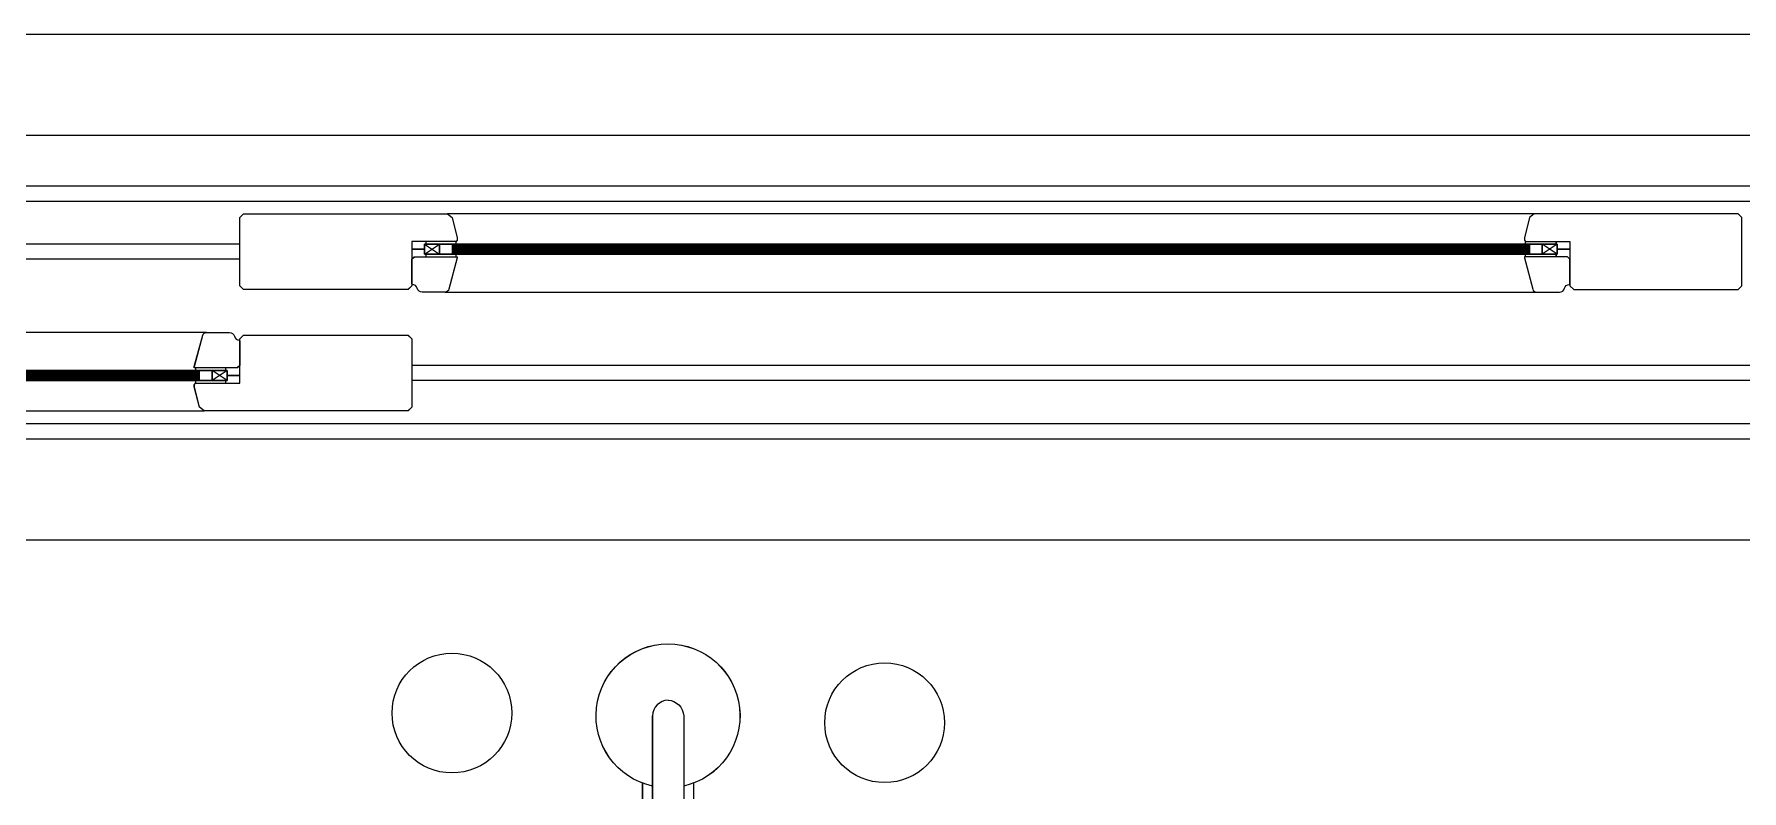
# Model space of a CAD drawing. Header units: metres. Extents: x -232 to 581, y 30 to 789.
# Drawn here: x 226.597 to 227.273, y 677.247 to 677.546 of the extents above; entities that cross this region are included whole.
import ezdxf

# ---------------------------------------------------------------- set-up
doc = ezdxf.new("R2010")
doc.units = ezdxf.units.M
for name, color, linetype, lineweight in [('A-DOOR', 35, 'Continuous', 5), ('baños', 140, 'Continuous', 0), ('cristales', 131, 'Continuous', 0)]:
    doc.layers.add(name, color=color, linetype=linetype, lineweight=lineweight)
doc.styles.get("Standard").update_dxf_attribs({"font": 'arial.ttf'})

# ---------------------------------------------------------------- blocks, each defined once
blk = doc.blocks.new('21.11.2025 LN09 2DO NIVEL')
at = {"layer": 'A-DOOR', "color": 18, "true_color": 0x000000}
for p, q in [((264.73854, 160.20143), (267.46854, 160.20144)), ((264.81254, 160.16147), (267.39454, 160.16147)), ((264.81254, 160.14139), (267.39454, 160.14139)), ((264.81254, 160.13539), (267.39454, 160.13539)), ((265.34454, 160.12889), (265.34604, 160.13039)), ((265.34454, 160.10189), (265.34454, 160.12889)), ((265.34604, 160.13039), (265.42668, 160.13039)), ((265.42668, 160.13039), (265.42854, 160.12894)), ((265.85641, 160.13039), (265.42668, 160.13039)), ((265.42854, 160.12894), (265.43054, 160.12089)), ((265.85455, 160.12894), (265.85254, 160.12089)), ((265.85641, 160.13039), (265.85455, 160.12894)), ((265.93704, 160.13039), (265.85641, 160.13039)), ((265.93854, 160.12889), (265.93704, 160.13039)), ((265.93854, 160.10189), (265.93854, 160.12889)), ((265.34454, 160.11839), (264.81254, 160.11839)), ((265.43004, 160.11939), (265.41254, 160.11939)), ((265.41254, 160.11939), (265.41254, 160.10189)), ((265.41754, 160.11839), (265.42354, 160.11439)), ((265.41754, 160.11439), (265.42354, 160.11839)), ((265.43054, 160.11989), (265.43004, 160.11939)), ((265.43054, 160.12089), (265.43054, 160.11989)), ((265.85254, 160.12089), (265.85254, 160.11989)), ((265.85254, 160.11989), (265.85304, 160.11939)), ((265.85304, 160.11939), (265.87054, 160.11939)), ((265.86554, 160.11839), (265.85954, 160.11439)), ((265.86554, 160.11439), (265.85954, 160.11839)), ((265.87054, 160.11939), (265.87054, 160.10189)), ((265.34454, 160.11239), (264.81254, 160.11239)), ((265.41254, 160.11639), (265.41754, 160.11639)), ((265.41254, 160.11639), (265.41754, 160.11639)), ((265.87054, 160.11639), (265.86554, 160.11639)), ((265.87054, 160.11639), (265.86554, 160.11639)), ((265.34604, 160.10039), (265.34454, 160.10189)), ((265.41104, 160.10039), (265.34604, 160.10039)), ((265.41254, 160.10189), (265.41104, 160.10039)), ((265.42578, 160.09939), (265.85731, 160.09939)), ((265.87054, 160.10189), (265.87204, 160.10039)), ((265.87204, 160.10039), (265.93704, 160.10039)), ((265.93704, 160.10039), (265.93854, 160.10189)), ((265.33131, 160.08339), (264.89978, 160.08339)), ((265.34454, 160.08089), (265.34604, 160.08239)), ((265.34454, 160.06339), (265.34454, 160.08089)), ((265.34604, 160.08239), (265.41104, 160.08239)), ((265.41254, 160.08089), (265.41104, 160.08239)), ((265.41254, 160.08089), (265.41254, 160.05389)), ((265.33954, 160.06439), (265.33354, 160.06839)), ((265.33954, 160.06839), (265.33354, 160.06439)), ((265.34454, 160.06639), (265.33954, 160.06639)), ((265.34454, 160.06639), (265.33954, 160.06639)), ((266.79454, 160.07039), (265.41254, 160.07039)), ((266.79454, 160.06439), (265.41254, 160.06439)), ((265.32654, 160.06289), (265.32704, 160.06339)), ((265.32654, 160.06189), (265.32654, 160.06289)), ((265.32855, 160.05385), (265.32654, 160.06189)), ((265.32704, 160.06339), (265.34454, 160.06339)), ((264.90068, 160.05239), (265.33041, 160.05239)), ((265.33041, 160.05239), (265.32855, 160.05385)), ((265.41104, 160.05239), (265.33041, 160.05239)), ((265.41254, 160.05389), (265.41104, 160.05239)), ((264.81254, 160.04739), (267.39454, 160.04739)), ((264.81254, 160.04139), (267.39454, 160.04139)), ((264.73854, 160.00143), (267.46854, 160.00144))]:
    blk.add_line(p, q, dxfattribs=at)
for points in [[(265.86554, 160.11439), (265.41754, 160.11439), (265.41754, 160.11839), (265.86554, 160.11839)], [(265.86554, 160.11839), (265.41754, 160.11839), (265.41754, 160.11439), (265.86554, 160.11439)], [(265.41754, 160.11839), (265.42354, 160.11839), (265.42354, 160.11439), (265.41754, 160.11439)], [(265.43004, 160.11939), (265.41804, 160.11939), (265.41804, 160.11839), (265.43004, 160.11839)], [(265.42354, 160.11839), (265.42854, 160.11839), (265.42854, 160.11439), (265.42354, 160.11439)], [(265.85304, 160.11939), (265.86504, 160.11939), (265.86504, 160.11839), (265.85304, 160.11839)], [(265.85954, 160.11839), (265.85454, 160.11839), (265.85454, 160.11439), (265.85954, 160.11439)], [(265.86554, 160.11839), (265.85954, 160.11839), (265.85954, 160.11439), (265.86554, 160.11439)], [(265.41254, 160.11639), (265.41754, 160.11639), (265.41754, 160.11639), (265.41254, 160.11639)], [(265.43004, 160.11439), (265.41804, 160.11439), (265.41804, 160.11339), (265.43004, 160.11339)], [(265.85304, 160.11439), (265.86504, 160.11439), (265.86504, 160.11339), (265.85304, 160.11339)], [(265.87054, 160.11639), (265.86554, 160.11639), (265.86554, 160.11639), (265.87054, 160.11639)], [(264.89154, 160.06839), (265.33954, 160.06839), (265.33954, 160.06439), (264.89154, 160.06439)], [(264.89154, 160.06439), (265.33954, 160.06439), (265.33954, 160.06839), (264.89154, 160.06839)], [(265.32704, 160.06839), (265.33904, 160.06839), (265.33904, 160.06939), (265.32704, 160.06939)], [(265.32704, 160.06339), (265.33904, 160.06339), (265.33904, 160.06439), (265.32704, 160.06439)], [(265.33354, 160.06439), (265.32854, 160.06439), (265.32854, 160.06839), (265.33354, 160.06839)], [(265.33954, 160.06439), (265.33354, 160.06439), (265.33354, 160.06839), (265.33954, 160.06839)], [(265.34454, 160.06639), (265.33954, 160.06639), (265.33954, 160.06639), (265.34454, 160.06639)]]:
    blk.add_lwpolyline(points, close=True, dxfattribs=at)
for points in [[(265.41469, 160.10089, 0.341999), (265.41276, 160.10239), (265.41254, 160.10272), (265.41254, 160.11239), (265.41354, 160.11339), (265.43054, 160.11339), (265.43054, 160.11289), (265.42722, 160.1005, -0.339454), (265.42578, 160.09939), (265.41663, 160.09939, -0.341999)], [(265.8684, 160.10089, -0.341999), (265.87033, 160.10239), (265.87054, 160.10272), (265.87054, 160.11239), (265.86954, 160.11339), (265.85254, 160.11339), (265.85254, 160.11289), (265.85586, 160.1005, 0.339454), (265.85731, 160.09939), (265.86646, 160.09939, 0.341999)], [(265.3424, 160.08189, 0.341999), (265.34433, 160.08039), (265.34454, 160.08006), (265.34454, 160.07039), (265.34354, 160.06939), (265.32654, 160.06939), (265.32654, 160.06989), (265.32986, 160.08228, -0.339454), (265.33131, 160.08339), (265.34046, 160.08339, -0.341999)]]:
    blk.add_lwpolyline(points, format="xyb", close=True, dxfattribs=at)
at = {"layer": 'baños', "color": 18, "linetype": 'Continuous', "true_color": 0x000000}
blk.add_line((265.52007, 159.93175, 0.00005), (265.52007, 159.84888, 0.00043), dxfattribs=at)
for points, elevation in [([(265.50768, 159.90396, -9.082434), (265.52007, 159.90396)], 0.00001), ([(265.51387, 159.93794, 0.385153), (265.50768, 159.93175), (265.50768, 159.93175)], 0.00005), ([(265.51387, 159.93794, -0.385153), (265.52007, 159.93175), (265.52007, 159.93175)], 0.00005), ([(265.5239, 159.9051), (265.52389, 159.79077, -0.363105), (265.51387, 159.78252, -0.363105), (265.50385, 159.79077), (265.50384, 159.90511)], 0)]:
    blk.add_lwpolyline(points, format="xyb", dxfattribs=dict(at, elevation=elevation))
at = {"layer": 'baños', "color": 18, "linetype": 'Continuous', "true_color": 0x000000, "extrusion": (-1, -1.31781e-06, -8.43443e-26), "elevation": -265.50789}
blk.add_lwpolyline([(-159.84853, 0.00043), (-159.9314, 0.00005)], close=True, dxfattribs=at)
at = {"layer": 'baños', "color": 18, "linetype": 'Continuous', "true_color": 0x000000}
for centre in [(265.42841, 159.93284, 0.00001), (265.59953, 159.92902, 0.00001)]:
    blk.add_circle(centre, 0.02368, dxfattribs=at)
at = {"layer": 'cristales', "color": 18, "true_color": 0x000000, "const_width": 0.004}
for points in [[(265.85454, 160.11639), (265.42854, 160.11639)], [(264.90254, 160.06639), (265.32854, 160.06639)]]:
    blk.add_lwpolyline(points, dxfattribs=at)
at = {"layer": 'baños', "color": 18, "linetype": 'Continuous', "true_color": 0x000000, "flags": 8}
for tag, p in [('MODELNUMBER', (265.51387, 159.78254, 0)), ('TRADENAME', (265.51387, 159.7825, 0)), ('MATERIAL', (265.51387, 159.78242, 0)), ('PRODUCT', (265.51387, 159.78246, 0)), ('MODELNUMBER', (266.68861, 159.78254, 0)), ('TRADENAME', (266.68861, 159.7825, 0)), ('PRODUCT', (266.68861, 159.78246, 0)), ('MATERIAL', (266.68861, 159.78242, 0))]:
    blk.add_attdef(tag, p, '', height=0.0000254, rotation=180.00008, dxfattribs=at)
blk = doc.blocks.new('20.03.2026 LN 09 SEGUNDO NIVEL ARQ')
at = {"layer": 'A-DOOR', "color": 5}
for p, q in [((83.00596, -42.49863), (85.73595, -42.49862)), ((83.07996, -42.53859), (85.66196, -42.53859)), ((83.07996, -42.55867), (85.66196, -42.55867)), ((83.07996, -42.56467), (85.66196, -42.56467)), ((83.61196, -42.57117), (83.61346, -42.56967)), ((83.61196, -42.59817), (83.61196, -42.57117)), ((83.61346, -42.56967), (83.69409, -42.56967)), ((83.69409, -42.56967), (83.69595, -42.57112)), ((84.12383, -42.56967), (83.69409, -42.56967)), ((83.69595, -42.57112), (83.69796, -42.57917)), ((84.12196, -42.57112), (84.11996, -42.57917)), ((84.12383, -42.56967), (84.12196, -42.57112)), ((84.20446, -42.56967), (84.12383, -42.56967)), ((84.20596, -42.57117), (84.20446, -42.56967)), ((84.20596, -42.59817), (84.20596, -42.57117)), ((83.69796, -42.58017), (83.69746, -42.58067)), ((83.69796, -42.57917), (83.69796, -42.58017)), ((84.11996, -42.57917), (84.11996, -42.58017)), ((84.11996, -42.58017), (84.12046, -42.58067)), ((83.61196, -42.58167), (83.07996, -42.58167)), ((83.69746, -42.58067), (83.67996, -42.58067)), ((83.67996, -42.58067), (83.67996, -42.59817)), ((83.67996, -42.58367), (83.68496, -42.58367)), ((83.67996, -42.58367), (83.68496, -42.58367)), ((83.68496, -42.58167), (83.69096, -42.58567)), ((83.68496, -42.58567), (83.69096, -42.58167)), ((84.12046, -42.58067), (84.13796, -42.58067)), ((84.13296, -42.58167), (84.12696, -42.58567)), ((84.13296, -42.58567), (84.12696, -42.58167)), ((84.13796, -42.58367), (84.13296, -42.58367)), ((84.13796, -42.58367), (84.13296, -42.58367)), ((84.13796, -42.58067), (84.13796, -42.59817)), ((83.61196, -42.58767), (83.07996, -42.58767)), ((83.61346, -42.59967), (83.61196, -42.59817)), ((83.67846, -42.59967), (83.61346, -42.59967)), ((83.67996, -42.59817), (83.67846, -42.59967)), ((83.69319, -42.60067), (84.12473, -42.60067)), ((84.13796, -42.59817), (84.13946, -42.59967)), ((84.13946, -42.59967), (84.20446, -42.59967)), ((84.20446, -42.59967), (84.20596, -42.59817)), ((83.59873, -42.61667), (83.16719, -42.61667)), ((83.61196, -42.61917), (83.61346, -42.61767)), ((83.61196, -42.63667), (83.61196, -42.61917)), ((83.61346, -42.61767), (83.67846, -42.61767)), ((83.67996, -42.61917), (83.67846, -42.61767)), ((83.67996, -42.61917), (83.67996, -42.64617)), ((83.60696, -42.63567), (83.60096, -42.63167)), ((83.60696, -42.63167), (83.60096, -42.63567)), ((83.61196, -42.63367), (83.60696, -42.63367)), ((83.61196, -42.63367), (83.60696, -42.63367)), ((85.06196, -42.62967), (83.67996, -42.62967)), ((83.59396, -42.63717), (83.59446, -42.63667)), ((83.59396, -42.63817), (83.59396, -42.63717)), ((83.59596, -42.64621), (83.59396, -42.63817)), ((83.59446, -42.63667), (83.61196, -42.63667)), ((85.06196, -42.63567), (83.67996, -42.63567)), ((83.16809, -42.64767), (83.59783, -42.64767)), ((83.59783, -42.64767), (83.59596, -42.64621)), ((83.67846, -42.64767), (83.59783, -42.64767)), ((83.67996, -42.64617), (83.67846, -42.64767)), ((83.07996, -42.65267), (85.66196, -42.65267)), ((83.07996, -42.65867), (85.66196, -42.65867)), ((83.00596, -42.69863), (85.73596, -42.69862))]:
    blk.add_line(p, q, dxfattribs=at)
for points in [[(83.67996, -42.58367), (83.68496, -42.58367), (83.68496, -42.58367), (83.67996, -42.58367)], [(84.13296, -42.58567), (83.68496, -42.58567), (83.68496, -42.58167), (84.13296, -42.58167)], [(84.13296, -42.58167), (83.68496, -42.58167), (83.68496, -42.58567), (84.13296, -42.58567)], [(83.68496, -42.58167), (83.69096, -42.58167), (83.69096, -42.58567), (83.68496, -42.58567)], [(83.69746, -42.58067), (83.68546, -42.58067), (83.68546, -42.58167), (83.69746, -42.58167)], [(83.69746, -42.58567), (83.68546, -42.58567), (83.68546, -42.58667), (83.69746, -42.58667)], [(83.69096, -42.58167), (83.69596, -42.58167), (83.69596, -42.58567), (83.69096, -42.58567)], [(84.12046, -42.58067), (84.13246, -42.58067), (84.13246, -42.58167), (84.12046, -42.58167)], [(84.12046, -42.58567), (84.13246, -42.58567), (84.13246, -42.58667), (84.12046, -42.58667)], [(84.12696, -42.58167), (84.12196, -42.58167), (84.12196, -42.58567), (84.12696, -42.58567)], [(84.13296, -42.58167), (84.12696, -42.58167), (84.12696, -42.58567), (84.13296, -42.58567)], [(84.13796, -42.58367), (84.13296, -42.58367), (84.13296, -42.58367), (84.13796, -42.58367)], [(83.15896, -42.63167), (83.60696, -42.63167), (83.60696, -42.63567), (83.15896, -42.63567)], [(83.15896, -42.63567), (83.60696, -42.63567), (83.60696, -42.63167), (83.15896, -42.63167)], [(83.59446, -42.63167), (83.60646, -42.63167), (83.60646, -42.63067), (83.59446, -42.63067)], [(83.60096, -42.63567), (83.59596, -42.63567), (83.59596, -42.63167), (83.60096, -42.63167)], [(83.60696, -42.63567), (83.60096, -42.63567), (83.60096, -42.63167), (83.60696, -42.63167)], [(83.61196, -42.63367), (83.60696, -42.63367), (83.60696, -42.63367), (83.61196, -42.63367)], [(83.59446, -42.63667), (83.60646, -42.63667), (83.60646, -42.63567), (83.59446, -42.63567)]]:
    blk.add_lwpolyline(points, close=True, dxfattribs=at)
for points in [[(83.68211, -42.59917, 0.341999), (83.68017, -42.59767), (83.67996, -42.59733), (83.67996, -42.58767), (83.68096, -42.58667), (83.69796, -42.58667), (83.69796, -42.58717), (83.69464, -42.59956, -0.339454), (83.69319, -42.60067), (83.68404, -42.60067, -0.341999)], [(84.13581, -42.59917, -0.341999), (84.13775, -42.59767), (84.13796, -42.59733), (84.13796, -42.58767), (84.13696, -42.58667), (84.11996, -42.58667), (84.11996, -42.58717), (84.12328, -42.59956, 0.339454), (84.12473, -42.60067), (84.13387, -42.60067, 0.341999)], [(83.60981, -42.61817, 0.341999), (83.61175, -42.61967), (83.61196, -42.62), (83.61196, -42.62967), (83.61096, -42.63067), (83.59396, -42.63067), (83.59396, -42.63017), (83.59728, -42.61778, -0.339454), (83.59873, -42.61667), (83.60787, -42.61667, -0.341999)]]:
    blk.add_lwpolyline(points, format="xyb", close=True, dxfattribs=at)
at = {"layer": 'baños', "color": 5, "linetype": 'Continuous'}
blk.add_line((83.78748, -42.76831, 0.00005), (83.78748, -42.85118, 0.00043), dxfattribs=at)
for points, elevation in [([(83.7751, -42.7961, -9.082434), (83.78748, -42.7961)], 0.00001), ([(83.78129, -42.76212, 0.385153), (83.7751, -42.76831), (83.7751, -42.76831)], 0.00005), ([(83.78129, -42.76212, -0.385153), (83.78748, -42.76831), (83.78748, -42.76831)], 0.00005), ([(83.79131, -42.79496), (83.79131, -42.90928, -0.363105), (83.78129, -42.91754, -0.363105), (83.77126, -42.90928), (83.77126, -42.79495)], 0)]:
    blk.add_lwpolyline(points, format="xyb", dxfattribs=dict(at, elevation=elevation))
at = {"layer": 'baños', "color": 5, "linetype": 'Continuous', "extrusion": (-1, -1.31781e-06, -8.43443e-26), "elevation": -83.77504}
blk.add_lwpolyline([(42.85129, 0.00043), (42.76842, 0.00005)], close=True, dxfattribs=at)
at = {"layer": 'baños', "color": 5, "linetype": 'Continuous'}
for centre in [(83.69582, -42.76722, 0.00001), (83.86694, -42.77104, 0.00001)]:
    blk.add_circle(centre, 0.02368, dxfattribs=at)
at = {"layer": 'cristales', "color": 5, "const_width": 0.004}
for points in [[(84.12196, -42.58367), (83.69596, -42.58367)], [(83.16996, -42.63367), (83.59596, -42.63367)]]:
    blk.add_lwpolyline(points, dxfattribs=at)
at = {"layer": 'baños', "color": 5, "linetype": 'Continuous', "flags": 8}
for tag, p in [('MODELNUMBER', (83.78129, -42.91752, 0)), ('TRADENAME', (83.78129, -42.91756, 0)), ('PRODUCT', (83.78129, -42.9176, 0)), ('MATERIAL', (83.78129, -42.91764, 0)), ('MODELNUMBER', (84.95603, -42.91752, 0)), ('TRADENAME', (84.95603, -42.91756, 0)), ('MATERIAL', (84.95603, -42.91764, 0)), ('PRODUCT', (84.95603, -42.9176, 0))]:
    blk.add_attdef(tag, p, '', height=0.0000254, rotation=180.00008, dxfattribs=at)
at = {"layer": 'baños', "color": 5, "linetype": 'Continuous'}
for tag, p, rotation in [('MODELNUMBER', (85.8912, -56.99337), 180.00008), ('TRADENAME', (85.89116, -56.99332), 180.00008), ('MATERIAL', (85.89139, -56.99324), 180.00008), ('PRODUCT', (85.89139, -56.99328), 180.00008), ('MODELNUMBER', (86.60077, -56.99337), 179.99992), ('TRADENAME', (86.60077, -56.99332), 179.99992), ('MATERIAL', (86.60077, -56.99324), 179.99992), ('PRODUCT', (86.60077, -56.99328), 179.99992)]:
    blk.add_attdef(tag, p, '', height=0.0000254, rotation=rotation, dxfattribs=at)

msp = doc.modelspace()

# ---------------------------------------------------------------- block references
at = {"color": 1}
for name, p in [('20.03.2026 LN 09 SEGUNDO NIVEL ARQ', (143.06677, 720.04507)), ('21.11.2025 LN09 2DO NIVEL', (-38.66582, 517.34501))]:
    msp.add_blockref(name, p, dxfattribs=at)

doc.saveas('drawing.dxf')
